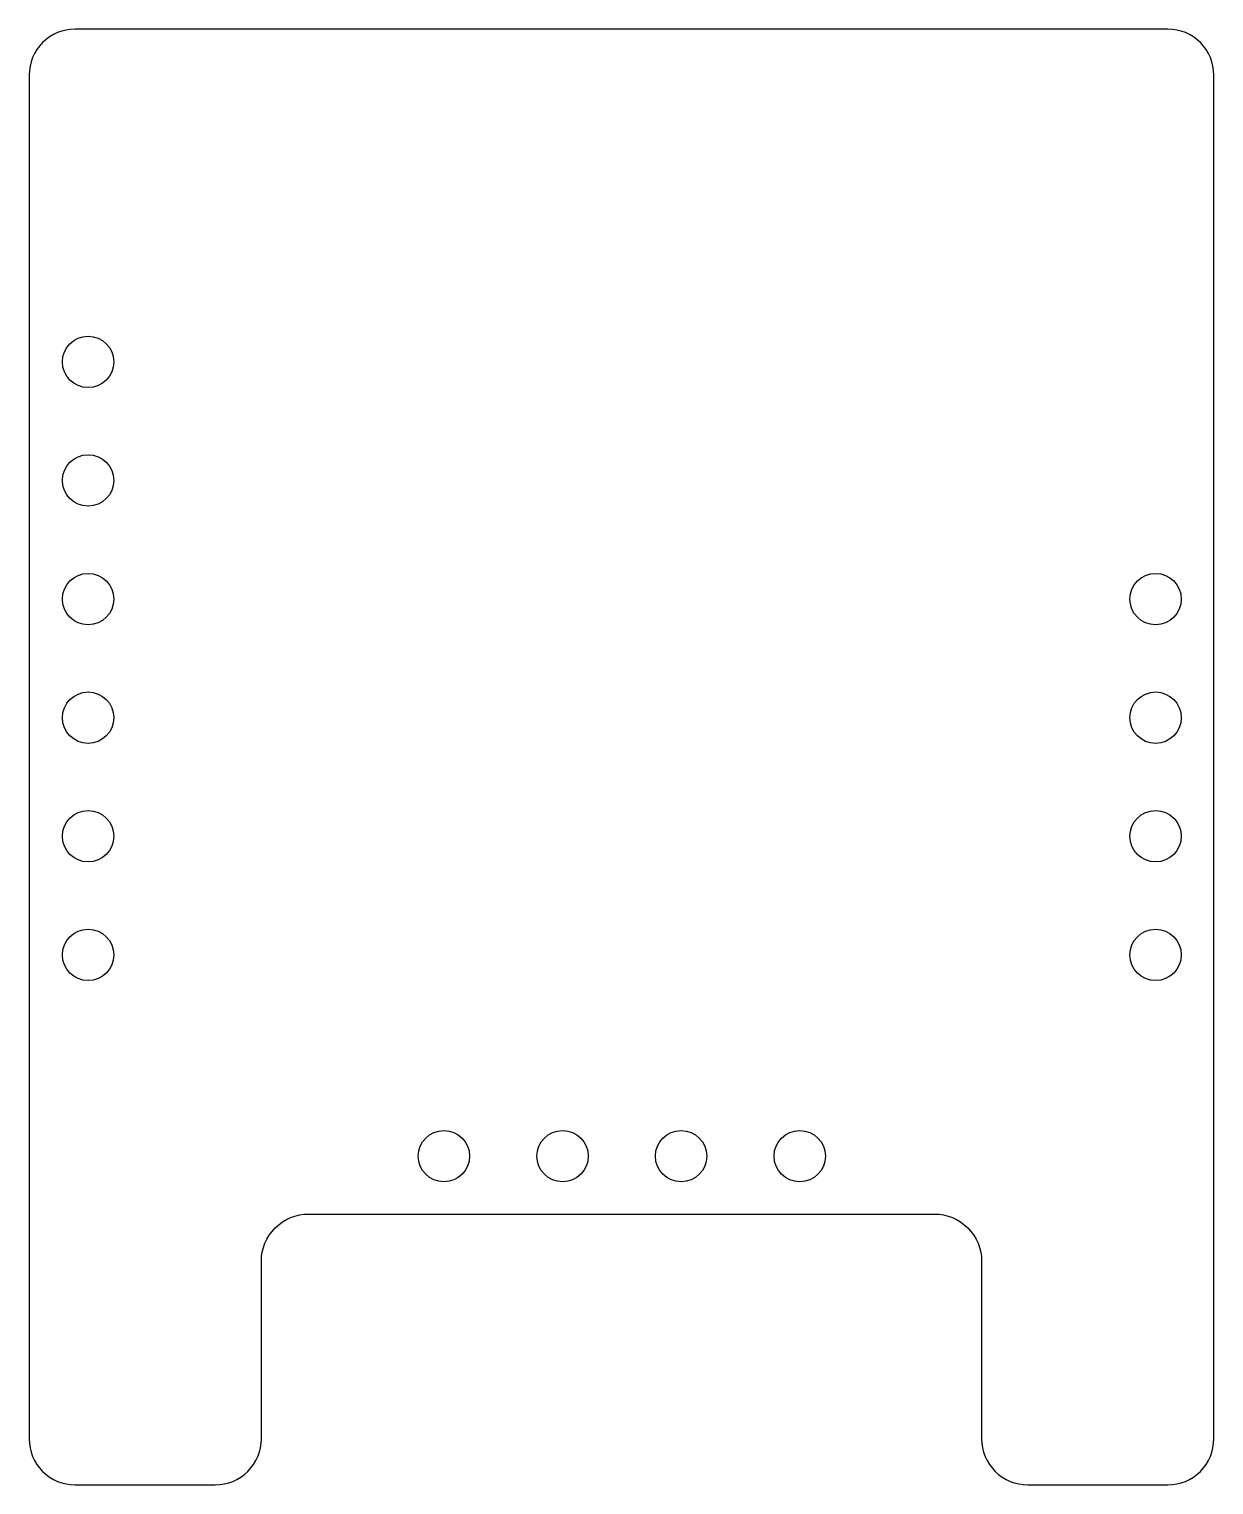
# Model space of a CAD drawing. Header units: millimetres. Extents: x -12.7 to 12.7, y -11 to 20.1.
import ezdxf

# ---------------------------------------------------------------- set-up
doc = ezdxf.new("R2010")
doc.units = ezdxf.units.MM
doc.layers.get('0').update_dxf_attribs({"linetype": 'CONTINUOUS'})

msp = doc.modelspace()

# ---------------------------------------------------------------- linework, layer by layer
msp.add_lwpolyline([(12.68, 19.148, 0.414214), (11.693, 20.135), (-11.707, 20.135, 0.414214), (-12.694, 19.148), (-12.694, -10.052, 0.414214), (-11.707, -11.039), (-8.707, -11.039, 0.414214), (-7.72, -10.052), (-7.72, -6.252, -0.414214), (-6.707, -5.239), (6.693, -5.239, -0.414214), (7.706, -6.252), (7.706, -10.052, 0.414214), (8.693, -11.039), (11.693, -11.039, 0.414214), (12.68, -10.052)], format="xyb", close=True)
for centre in [(-11.43, 13.01), (-11.43, 10.47), (-11.43, 7.93), (11.43, 7.93), (-11.43, 5.39), (11.43, 5.39), (-11.43, 2.85), (11.43, 2.85), (-11.43, 0.31), (11.43, 0.31), (-3.81, -4), (-1.27, -4), (1.27, -4), (3.81, -4)]:
    msp.add_circle(centre, 0.55)

doc.saveas('drawing.dxf')
